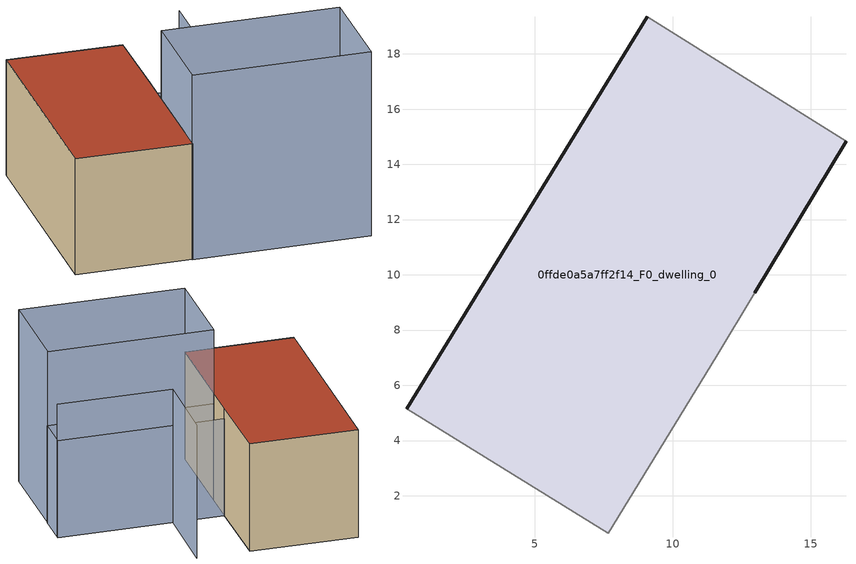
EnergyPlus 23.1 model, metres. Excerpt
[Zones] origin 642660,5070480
0ffde0a5a7ff2f14_F0_dwelling_0
 floor ground (EU_floor_Construction): 11.57,7.04 12.97,9.34 16.27,14.84 9.07,19.35 0.36,5.14 7.66,0.64 z0
 wall outside (EU_wall_Construction): 16.27,14.84 12.97,9.34 / 0.36,5.14 9.07,19.35 z0:9
 wall adiabatic (EU_wall_Construction): 12.97,9.34 11.57,7.04 7.66,0.64 0.36,5.14 / 9.07,19.35 16.27,14.84 z0:9
 roof outside (EU_roof_Construction): 16.27,14.84 12.97,9.34 11.57,7.04 7.66,0.64 0.36,5.14 9.07,19.35 z9
shading: 11.57,7.04 22.69,0.22 / 22.69,0.22 18.77,-6.17 / 18.77,-6.17 7.65,0.65 / 7.65,0.65 11.57,7.04 z0:14.3; 22.71,0.21 11.56,7.04 / 11.56,7.04 12.97,9.35 / 12.97,9.35 24.12,2.51 / 24.12,2.51 22.71,0.21 z0:8.1; 24.07,2.43 16.4,7.18 / 16.4,7.18 19.77,12.64 z0:11.1
[Building]
EU S2 Campaign: North Axis=0; Terrain=City; Solar Distribution=FullExterior
[Site:Location]
Lyon-Bron: Latitude=45.75; Longitude=5; Time Zone=1; Elevation=198
[SizingPeriod:WeatherFileDays]
AnnualSizingPeriod: Begin Month=1; Begin Day of Month=1; End Month=12; End Day of Month=31; Day of Week for Start Day=Monday; Use Weather File Daylight Saving Period=No; Use Weather File Rain and Snow Indicators=No
[MATERIAL]
EU_InternalMass_Material: Roughness=MediumRough; Thickness=0.1; Conductivity=1; Density=1800; Specific Heat=900; Thermal Absorptance=0.9; Solar Absorptance=0.7; Visible Absorptance=0.7
[MATERIAL:NOMASS] Roughness=MediumRough; Thermal Absorptance=0.9; Solar Absorptance=0.7; Visible Absorptance=0.7
Name | Thermal Resistance
EU_wall_NoMass | 0.503714
EU_roof_NoMass | 0.959371
EU_floor_NoMass | 0.347222
[CONSTRUCTION]
EU_wall_Construction: EU_wall_NoMass
EU_roof_Construction: EU_roof_NoMass
EU_floor_Construction: EU_floor_NoMass
EU_InternalMass_Construction: EU_InternalMass_Material
[ZONE]
0ffde0a5a7ff2f14_F0_dwelling_0: Type=1; Multiplier=1; Ceiling Height=autocalculate; Volume=1280.72; Floor Area=autocalculate; Part of Total Floor Area=Yes
[INTERNALMASS]
0ffde0a5a7ff2f14_F0_dwelling_0_EU_InternalMass: Construction=EU_InternalMass_Construction; Zone or ZoneList=0ffde0a5a7ff2f14_F0_dwelling_0; Surface Area=142.302
[OTHEREQUIPMENT]
EU_Step8_InternalGain_0ffde0a5a7ff2f14_F0_dwelling_0_f000: Fuel Type=Electricity; Zone or ZoneList or Space or SpaceList=0ffde0a5a7ff2f14_F0_dwelling_0; Schedule=EU_Step8_GainSchedule_0ffde0a5a7ff2f14_F0_dwelling_0_f000; Design Level Calculation Method=Watts/Area; Power per Zone Floor Area=1; Fraction Latent=0; Fraction Radiant=0; Fraction Lost=0; Carbon Dioxide Generation Rate=0; EndUse Subcategory=EU_Step8_InternalGains
[ZONEVENTILATION:DESIGNFLOWRATE]
EU_ConstantAir_0ffde0a5a7ff2f14_F0_dwelling_0: Zone or ZoneList or Space or SpaceList=0ffde0a5a7ff2f14_F0_dwelling_0; Schedule=EU_AlwaysOn; Design Flow Rate Calculation Method=AirChanges/Hour; Air Changes per Hour=0.64; Ventilation Type=Natural; Fan Pressure Rise=0; Fan Total Efficiency=1; Constant Term Coefficient=1; Temperature Term Coefficient=0; Velocity Term Coefficient=0; Velocity Squared Term Coefficient=0; Minimum Indoor Temperature=-100; Maximum Indoor Temperature=100; Delta Temperature=-100; Minimum Outdoor Temperature=-100; Maximum Outdoor Temperature=100; Maximum Wind Speed=40
[HVACTEMPLATE:THERMOSTAT]
EU_HeatOnly_0ffde0a5a7ff2f14_F0_dwelling_0: Constant Heating Setpoint=20; Constant Cooling Setpoint=50
[HVACTEMPLATE:ZONE:IDEALLOADSAIRSYSTEM]
0ffde0a5a7ff2f14_F0_dwelling_0: Template Thermostat=EU_HeatOnly_0ffde0a5a7ff2f14_F0_dwelling_0; System Availability Schedule=EU_AlwaysOn; Maximum Heating Supply Air Temperature=50; Minimum Cooling Supply Air Temperature=13; Maximum Heating Supply Air Humidity Ratio=0.0156; Minimum Cooling Supply Air Humidity Ratio=0.0077; Heating Limit=NoLimit; Cooling Limit=NoLimit; Heating Availability Schedule=EU_AlwaysOn; Cooling Availability Schedule=EU_CoolingOff; Dehumidification Control Type=ConstantSensibleHeatRatio; Cooling Sensible Heat Ratio=0.7; Dehumidification Setpoint=60; Humidification Control Type=None; Humidification Setpoint=30; Outdoor Air Method=None; Outdoor Air Flow Rate per Person=0.00944; Outdoor Air Flow Rate per Zone Floor Area=0; Outdoor Air Flow Rate per Zone=0; Demand Controlled Ventilation Type=None; Outdoor Air Economizer Type=NoEconomizer; Heat Recovery Type=None; Sensible Heat Recovery Effectiveness=0.7; Latent Heat Recovery Effectiveness=0.65
[SIZING:ZONE]
0ffde0a5a7ff2f14_F0_dwelling_0: Zone Cooling Design Supply Air Temperature Input Method=SupplyAirTemperature; Zone Cooling Design Supply Air Temperature=13; Zone Heating Design Supply Air Temperature Input Method=SupplyAirTemperature; Zone Heating Design Supply Air Temperature=50; Zone Cooling Design Supply Air Humidity Ratio=0.008; Zone Heating Design Supply Air Humidity Ratio=0.008; Cooling Design Air Flow Method=DesignDay; Cooling Design Air Flow Rate=0; Cooling Minimum Air Flow per Zone Floor Area=0.000762; Cooling Minimum Air Flow=0; Cooling Minimum Air Flow Fraction=0.2; Heating Design Air Flow Method=DesignDay; Heating Design Air Flow Rate=0; Heating Maximum Air Flow per Zone Floor Area=0.002032; Heating Maximum Air Flow=0.141576; Heating Maximum Air Flow Fraction=0.3; Account for Dedicated Outdoor Air System=No; Dedicated Outdoor Air System Control Strategy=NeutralSupplyAir; Dedicated Outdoor Air Low Setpoint Temperature for Design=autosize; Dedicated Outdoor Air High Setpoint Temperature for Design=autosize; Zone Load Sizing Method=Sensible Load Only No Latent Load; Zone Latent Cooling Design Supply Air Humidity Ratio Input Method=HumidityRatioDifference; Zone Cooling Design Supply Air Humidity Ratio Difference=0.005; Zone Latent Heating Design Supply Air Humidity Ratio Input Method=HumidityRatioDifference; Zone Humidification Design Supply Air Humidity Ratio Difference=0.005
[SCHEDULE:CONSTANT]
Name | Hourly Value
EU_AlwaysOn | 1
EU_CoolingOff | 0
[SCHEDULE:FILE]
EU_Step8_GainSchedule_0ffde0a5a7ff2f14_F0_dwelling_0_f000: File=../../schedules/0ffde0a5a7ff2f14/0ffde0a5a7ff2f14_F0_dwelling_0_f000_gain.csv; Column Number=1; Rows to Skip at Top=0; Number of Hours of Data=8760; Column Separator=Comma; Interpolate to Timestep=No; Minutes per Item=60; Adjust Schedule for Daylight Savings=Yes
